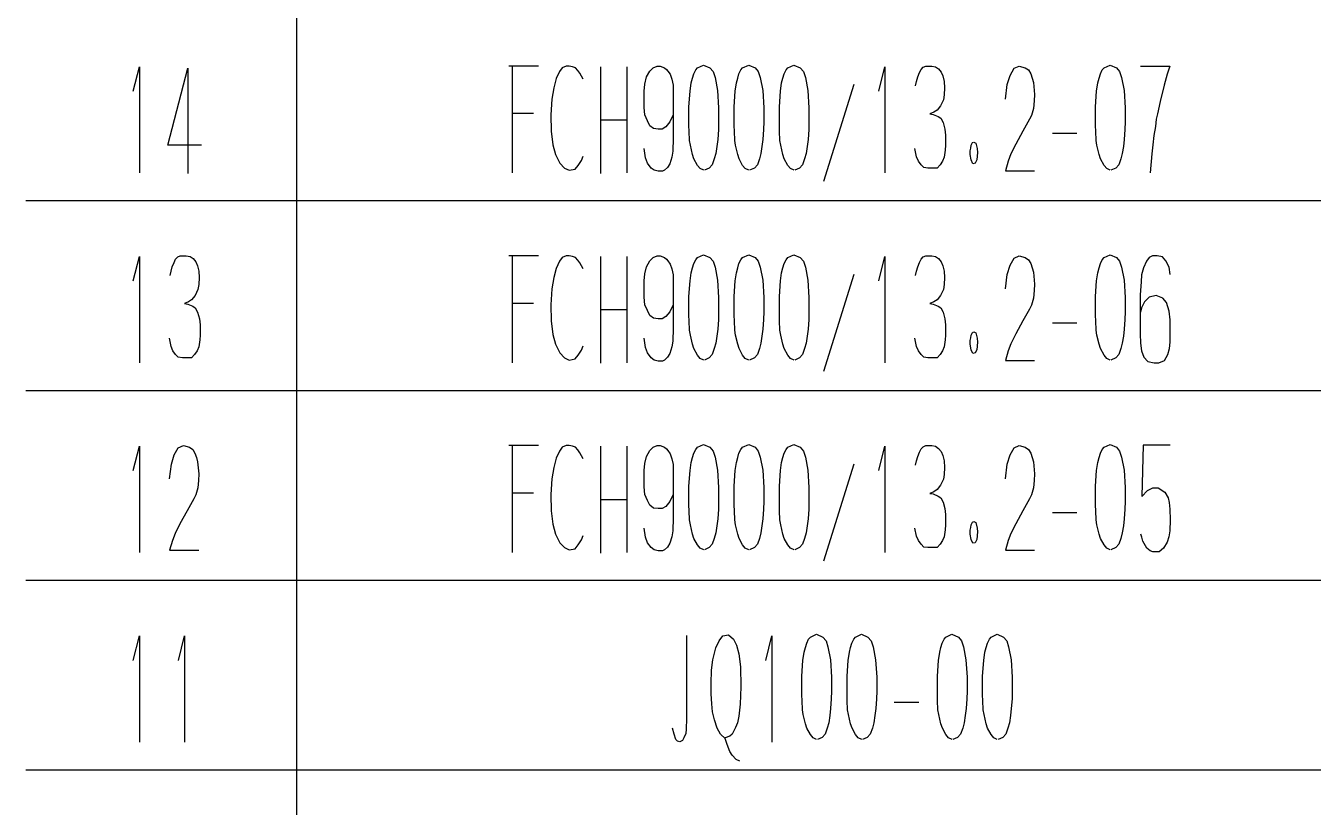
# Model space of a CAD drawing. Extents: x 0 to 8410, y 0 to 11890.
# Drawn here: x 6510 to 6985, y 1486.2 to 1774.5 of the extents above; entities that cross this region are included whole.
import ezdxf

# ---------------------------------------------------------------- set-up
doc = ezdxf.new("R2010")
doc.units = 0
doc.header["$MEASUREMENT"] = 0
doc.layers.add('6', color=7, linetype='Continuous')
doc.layers.add('9', color=7, linetype='Continuous')

# ---------------------------------------------------------------- blocks, each defined once
blk = doc.blocks.new('BLKENT888')
at = {"layer": '9', "color": 2, "linetype": 'Continuous'}
for p, q in [((6549.67, 1540.4), (6551.89, 1549.4)), ((6551.89, 1549.4), (6551.89, 1510.2)), ((6566.34, 1540.4), (6568.56, 1549.4)), ((6568.56, 1549.4), (6568.56, 1510.2)), ((6753.72, 1549.6), (6753.72, 1519)), ((6765.82, 1547.6), (6767.19, 1549.4)), ((6767.19, 1549.4), (6769.28, 1549.8)), ((6769.28, 1549.8), (6771.04, 1548.2)), ((6783.01, 1540.4), (6785.23, 1549.4)), ((6785.23, 1549.4), (6785.23, 1510.2)), ((6798.82, 1548.2), (6799.48, 1549)), ((6799.48, 1549), (6801.7, 1550)), ((6801.7, 1550), (6804.05, 1549)), ((6804.05, 1549), (6805.23, 1547.6)), ((6815.49, 1548.2), (6816.14, 1549)), ((6816.14, 1549), (6818.37, 1550)), ((6818.37, 1550), (6820.72, 1549)), ((6820.72, 1549), (6821.9, 1547.6)), ((6848.82, 1548.2), (6849.48, 1549)), ((6849.48, 1549), (6851.7, 1550)), ((6851.7, 1550), (6854.05, 1549)), ((6854.05, 1549), (6855.23, 1547.6)), ((6865.49, 1548.2), (6866.14, 1549)), ((6866.14, 1549), (6868.37, 1550)), ((6868.37, 1550), (6870.72, 1549)), ((6870.72, 1549), (6871.9, 1547.6)), ((6763.46, 1540.6), (6764.57, 1545)), ((6764.57, 1545), (6765.82, 1547.6)), ((6771.04, 1548.2), (6772.16, 1546)), ((6772.16, 1546), (6773.07, 1542.8)), ((6797.19, 1543.4), (6797.65, 1545.2)), ((6797.65, 1545.2), (6798.1, 1546.8)), ((6798.1, 1546.8), (6798.82, 1548.2)), ((6805.23, 1547.6), (6805.95, 1545.4)), ((6805.95, 1545.4), (6806.86, 1540.6)), ((6813.86, 1543.4), (6814.31, 1545.2)), ((6814.31, 1545.2), (6814.77, 1546.8)), ((6814.77, 1546.8), (6815.49, 1548.2)), ((6821.9, 1547.6), (6822.61, 1545.4)), ((6822.61, 1545.4), (6823.53, 1540.6)), ((6847.19, 1543.4), (6847.65, 1545.2)), ((6847.65, 1545.2), (6848.1, 1546.8)), ((6848.1, 1546.8), (6848.82, 1548.2)), ((6855.23, 1547.6), (6855.95, 1545.4)), ((6855.95, 1545.4), (6856.86, 1540.6)), ((6863.86, 1543.4), (6864.31, 1545.2)), ((6864.31, 1545.2), (6864.77, 1546.8)), ((6864.77, 1546.8), (6865.49, 1548.2)), ((6871.9, 1547.6), (6872.61, 1545.4)), ((6872.61, 1545.4), (6873.53, 1540.6)), ((6763.01, 1536.8), (6763.46, 1540.6)), ((6773.07, 1542.8), (6773.66, 1538)), ((6796.34, 1534.6), (6796.73, 1540.4)), ((6796.73, 1540.4), (6797.19, 1543.4)), ((6806.86, 1540.6), (6807.25, 1534.2)), ((6813.01, 1534.6), (6813.4, 1540.4)), ((6813.4, 1540.4), (6813.86, 1543.4)), ((6823.53, 1540.6), (6823.92, 1534.2)), ((6846.34, 1534.6), (6846.73, 1540.4)), ((6846.73, 1540.4), (6847.19, 1543.4)), ((6856.86, 1540.6), (6857.26, 1534.2)), ((6863.01, 1534.6), (6863.4, 1540.4)), ((6863.4, 1540.4), (6863.86, 1543.4)), ((6873.53, 1540.6), (6873.92, 1534.2)), ((6762.81, 1531.8), (6763.01, 1536.8)), ((6773.66, 1538), (6773.86, 1530.6)), ((6796.34, 1527.6), (6796.34, 1534.6)), ((6813.01, 1527.6), (6813.01, 1534.6)), ((6846.34, 1527.6), (6846.34, 1534.6)), ((6863.01, 1527.6), (6863.01, 1534.6)), ((6762.81, 1528), (6762.81, 1531.8)), ((6773.86, 1530.6), (6773.59, 1524.2)), ((6807.25, 1534.2), (6807.25, 1529)), ((6823.92, 1534.2), (6823.92, 1529)), ((6857.26, 1534.2), (6857.26, 1529)), ((6873.92, 1534.2), (6873.92, 1529)), ((6763.07, 1524.4), (6762.81, 1528)), ((6796.41, 1525.6), (6796.34, 1527.6)), ((6796.54, 1522.2), (6796.41, 1525.6)), ((6807.19, 1526.2), (6806.93, 1522.6)), ((6807.25, 1529), (6807.19, 1526.2)), ((6813.07, 1525.6), (6813.01, 1527.6)), ((6813.2, 1522.2), (6813.07, 1525.6)), ((6823.86, 1526.2), (6823.59, 1522.6)), ((6823.92, 1529), (6823.86, 1526.2)), ((6839.48, 1524.8), (6830.39, 1524.8)), ((6846.41, 1525.6), (6846.34, 1527.6)), ((6846.54, 1522.2), (6846.41, 1525.6)), ((6857.19, 1526.2), (6856.93, 1522.6)), ((6857.26, 1529), (6857.19, 1526.2)), ((6863.07, 1525.6), (6863.01, 1527.6)), ((6863.2, 1522.2), (6863.07, 1525.6)), ((6873.86, 1526.2), (6873.6, 1522.6)), ((6873.92, 1529), (6873.86, 1526.2)), ((6763.4, 1521.4), (6763.07, 1524.4)), ((6764.12, 1518.4), (6763.4, 1521.4)), ((6773.59, 1524.2), (6773.07, 1519.8)), ((6796.86, 1520.4), (6796.54, 1522.2)), ((6797.65, 1517), (6796.86, 1520.4)), ((6806.93, 1522.6), (6806.6, 1520)), ((6813.53, 1520.4), (6813.2, 1522.2)), ((6814.31, 1517), (6813.53, 1520.4)), ((6823.59, 1522.6), (6823.27, 1520)), ((6846.86, 1520.4), (6846.54, 1522.2)), ((6847.65, 1517), (6846.86, 1520.4)), ((6856.93, 1522.6), (6856.6, 1520)), ((6863.53, 1520.4), (6863.2, 1522.2)), ((6864.31, 1517), (6863.53, 1520.4)), ((6873.6, 1522.6), (6873.27, 1520)), ((6749.15, 1513.2), (6748.56, 1515.4)), ((6753.72, 1519), (6753.66, 1515)), ((6765.1, 1515.4), (6764.12, 1518.4)), ((6766.34, 1513.2), (6765.1, 1515.4)), ((6771.89, 1515.6), (6770.59, 1513.2)), ((6772.55, 1517.4), (6771.89, 1515.6)), ((6773.07, 1519.8), (6772.55, 1517.4)), ((6798.17, 1515.4), (6797.65, 1517)), ((6799.48, 1513), (6798.17, 1515.4)), ((6805.69, 1515.4), (6804.9, 1513.2)), ((6806.21, 1517.4), (6805.69, 1515.4)), ((6806.6, 1520), (6806.21, 1517.4)), ((6814.84, 1515.4), (6814.31, 1517)), ((6816.14, 1513), (6814.84, 1515.4)), ((6822.35, 1515.4), (6821.57, 1513.2)), ((6822.88, 1517.4), (6822.35, 1515.4)), ((6823.27, 1520), (6822.88, 1517.4)), ((6848.17, 1515.4), (6847.65, 1517)), ((6849.48, 1513), (6848.17, 1515.4)), ((6855.69, 1515.4), (6854.9, 1513.2)), ((6856.21, 1517.4), (6855.69, 1515.4)), ((6856.6, 1520), (6856.21, 1517.4)), ((6864.84, 1515.4), (6864.31, 1517)), ((6866.14, 1513), (6864.84, 1515.4)), ((6872.35, 1515.4), (6871.57, 1513.2)), ((6872.88, 1517.4), (6872.35, 1515.4)), ((6873.27, 1520), (6872.88, 1517.4)), ((6749.87, 1511.2), (6749.15, 1513.2)), ((6750.39, 1510.6), (6749.87, 1511.2)), ((6751.31, 1510.4), (6750.39, 1510.6)), ((6752.29, 1510.8), (6751.31, 1510.4)), ((6752.81, 1511.8), (6752.29, 1510.8)), ((6753.46, 1513.4), (6752.81, 1511.8)), ((6753.66, 1515), (6753.46, 1513.4)), ((6768.04, 1511.6), (6766.34, 1513.2)), ((6769.74, 1512.4), (6768.04, 1511.8)), ((6768.76, 1509.4), (6768.04, 1511.6)), ((6770.59, 1513.2), (6769.74, 1512.4)), ((6800.46, 1511.8), (6799.48, 1513)), ((6801.76, 1511.2), (6800.46, 1511.8)), ((6803.79, 1512), (6802.03, 1511.2)), ((6804.9, 1513.2), (6803.79, 1512)), ((6817.12, 1511.8), (6816.14, 1513)), ((6818.43, 1511.2), (6817.12, 1511.8)), ((6820.46, 1512), (6818.69, 1511.2)), ((6821.57, 1513.2), (6820.46, 1512)), ((6850.46, 1511.8), (6849.48, 1513)), ((6851.77, 1511.2), (6850.46, 1511.8)), ((6853.79, 1512), (6852.03, 1511.2)), ((6854.9, 1513.2), (6853.79, 1512)), ((6867.12, 1511.8), (6866.14, 1513)), ((6868.43, 1511.2), (6867.12, 1511.8)), ((6870.46, 1512), (6868.69, 1511.2)), ((6871.57, 1513.2), (6870.46, 1512)), ((6769.74, 1506.8), (6768.76, 1509.4)), ((6770.65, 1505.4), (6769.74, 1506.8)), ((6772.03, 1503.8), (6770.65, 1505.4)), ((6773.4, 1503.2), (6772.03, 1503.8))]:
    blk.add_line(p, q, dxfattribs=at)
blk = doc.blocks.new('BLKENT889')
at = {"layer": '9', "color": 2, "linetype": 'Continuous'}
for p, q in [((6757.81, 1619), (6760.03, 1620)), ((6760.03, 1620), (6762.39, 1619)), ((6774.48, 1619), (6776.7, 1620)), ((6776.7, 1620), (6779.05, 1619)), ((6791.15, 1619), (6793.37, 1620)), ((6793.37, 1620), (6795.72, 1619)), ((6907.81, 1619), (6910.04, 1620)), ((6910.04, 1620), (6912.39, 1619)), ((6922.26, 1619.8), (6921.73, 1600.8)), ((6932.19, 1619.8), (6922.26, 1619.8)), ((6549.67, 1610.4), (6551.89, 1619.4)), ((6551.89, 1619.4), (6551.89, 1580.2)), ((6563.72, 1612.8), (6564.77, 1616.2)), ((6564.77, 1616.2), (6566.27, 1618.8)), ((6566.27, 1618.8), (6568.17, 1619.6)), ((6568.17, 1619.6), (6570.39, 1619)), ((6570.39, 1619), (6571.57, 1618.2)), ((6571.57, 1618.2), (6572.42, 1616.8)), ((6572.42, 1616.8), (6573.01, 1615.2)), ((6573.01, 1615.2), (6573.4, 1613.6)), ((6699.12, 1619.6), (6688.2, 1619.6)), ((6689.44, 1619.6), (6689.44, 1580.2)), ((6706.9, 1617.6), (6705.72, 1615)), ((6707.88, 1619), (6706.9, 1617.6)), ((6709.38, 1619.6), (6707.88, 1619)), ((6710.49, 1619.6), (6709.38, 1619.6)), ((6711.73, 1619.4), (6710.49, 1619.6)), ((6712.84, 1619), (6711.73, 1619.4)), ((6713.69, 1618), (6712.84, 1619)), ((6714.41, 1617), (6713.69, 1618)), ((6715.59, 1614.8), (6714.41, 1617)), ((6722.06, 1619.4), (6722.06, 1580)), ((6731.73, 1619.4), (6731.73, 1580.2)), ((6738.33, 1613), (6739.05, 1615.6)), ((6739.05, 1615.6), (6740.29, 1617.8)), ((6740.29, 1617.8), (6741.41, 1619)), ((6741.41, 1619), (6742.91, 1619.6)), ((6742.91, 1619.6), (6744.09, 1619.6)), ((6744.09, 1619.6), (6745.59, 1619)), ((6745.59, 1619), (6746.44, 1618.4)), ((6746.44, 1618.4), (6746.9, 1617.8)), ((6746.9, 1617.8), (6747.68, 1616.6)), ((6747.68, 1616.6), (6748.4, 1614.8)), ((6755.52, 1613.4), (6755.98, 1615.2)), ((6755.98, 1615.2), (6756.44, 1616.8)), ((6756.44, 1616.8), (6757.16, 1618.2)), ((6757.16, 1618.2), (6757.81, 1619)), ((6762.39, 1619), (6763.56, 1617.6)), ((6763.56, 1617.6), (6764.28, 1615.4)), ((6764.28, 1615.4), (6765.2, 1610.6)), ((6772.19, 1613.4), (6772.65, 1615.2)), ((6772.65, 1615.2), (6773.11, 1616.8)), ((6773.11, 1616.8), (6773.82, 1618.2)), ((6773.82, 1618.2), (6774.48, 1619)), ((6779.05, 1619), (6780.23, 1617.6)), ((6780.23, 1617.6), (6780.95, 1615.4)), ((6780.95, 1615.4), (6781.86, 1610.6)), ((6788.86, 1613.4), (6789.32, 1615.2)), ((6789.32, 1615.2), (6789.77, 1616.8)), ((6789.77, 1616.8), (6790.49, 1618.2)), ((6790.49, 1618.2), (6791.15, 1619)), ((6795.72, 1619), (6796.9, 1617.6)), ((6796.9, 1617.6), (6797.62, 1615.4)), ((6797.62, 1615.4), (6798.53, 1610.6)), ((6824.67, 1610.4), (6826.9, 1619.4)), ((6826.9, 1619.4), (6826.9, 1580.2)), ((6838.66, 1614), (6839.05, 1615.6)), ((6839.05, 1615.6), (6839.71, 1617.2)), ((6839.71, 1617.2), (6840.3, 1618.4)), ((6840.3, 1618.4), (6841.08, 1619.2)), ((6841.08, 1619.2), (6842, 1619.6)), ((6842, 1619.6), (6844.22, 1619.6)), ((6844.22, 1619.6), (6845.59, 1619.4)), ((6845.59, 1619.4), (6846.77, 1618.6)), ((6846.77, 1618.6), (6847.68, 1617.4)), ((6847.68, 1617.4), (6848.33, 1616)), ((6848.33, 1616), (6848.79, 1614)), ((6872.06, 1612.8), (6873.11, 1616.2)), ((6873.11, 1616.2), (6874.61, 1618.8)), ((6874.61, 1618.8), (6876.51, 1619.6)), ((6876.51, 1619.6), (6878.73, 1619)), ((6878.73, 1619), (6879.9, 1618.2)), ((6879.9, 1618.2), (6880.75, 1616.8)), ((6880.75, 1616.8), (6881.34, 1615.2)), ((6881.34, 1615.2), (6881.73, 1613.6)), ((6905.53, 1613.4), (6905.98, 1615.2)), ((6905.98, 1615.2), (6906.44, 1616.8)), ((6906.44, 1616.8), (6907.16, 1618.2)), ((6907.16, 1618.2), (6907.81, 1619)), ((6912.39, 1619), (6913.56, 1617.6)), ((6913.56, 1617.6), (6914.28, 1615.4)), ((6914.28, 1615.4), (6915.2, 1610.6)), ((6563.07, 1607.4), (6563.72, 1612.8)), ((6573.4, 1613.6), (6573.86, 1609.2)), ((6704.8, 1611.6), (6704.02, 1607.4)), ((6705.72, 1615), (6704.8, 1611.6)), ((6738.14, 1610.4), (6738.33, 1613)), ((6738.14, 1607.6), (6738.14, 1610.4)), ((6748.4, 1614.8), (6748.79, 1612.6)), ((6748.79, 1612.6), (6748.86, 1610.4)), ((6748.86, 1610.4), (6748.86, 1601.2)), ((6754.67, 1604.6), (6755.07, 1610.4)), ((6755.07, 1610.4), (6755.52, 1613.4)), ((6765.2, 1610.6), (6765.59, 1604.2)), ((6771.34, 1604.6), (6771.73, 1610.4)), ((6771.73, 1610.4), (6772.19, 1613.4)), ((6781.86, 1610.6), (6782.26, 1604.2)), ((6788.01, 1604.6), (6788.4, 1610.4)), ((6788.4, 1610.4), (6788.86, 1613.4)), ((6798.53, 1610.6), (6798.92, 1604.2)), ((6815.52, 1612.8), (6804.35, 1577)), ((6838.27, 1612.4), (6838.66, 1614)), ((6848.79, 1614), (6848.99, 1611.6)), ((6848.99, 1611.6), (6848.79, 1609)), ((6871.41, 1607.4), (6872.06, 1612.8)), ((6881.73, 1613.6), (6882.19, 1609.2)), ((6904.68, 1604.6), (6905.07, 1610.4)), ((6905.07, 1610.4), (6905.53, 1613.4)), ((6915.2, 1610.6), (6915.59, 1604.2)), ((6573.72, 1606.8), (6573.46, 1604)), ((6573.86, 1609.2), (6573.72, 1606.8)), ((6704.02, 1607.4), (6703.69, 1601.6)), ((6738.14, 1604.4), (6738.14, 1607.6)), ((6848.53, 1607.2), (6847.49, 1605)), ((6848.79, 1609), (6848.53, 1607.2)), ((6882.06, 1606.8), (6881.8, 1604)), ((6882.19, 1609.2), (6882.06, 1606.8)), ((6572.68, 1601.4), (6571.96, 1600)), ((6573.46, 1604), (6572.68, 1601.4)), ((6689.44, 1602.2), (6697.29, 1602.2)), ((6703.69, 1601.6), (6703.89, 1595.6)), ((6738.4, 1601.6), (6738.14, 1604.4)), ((6739.31, 1599.4), (6738.4, 1601.6)), ((6748.79, 1601.6), (6747.55, 1599)), ((6748.86, 1601.2), (6748.86, 1593)), ((6754.67, 1597.6), (6754.67, 1604.6)), ((6765.59, 1604.2), (6765.59, 1599)), ((6771.34, 1597.6), (6771.34, 1604.6)), ((6782.26, 1604.2), (6782.26, 1599)), ((6788.01, 1597.6), (6788.01, 1604.6)), ((6798.92, 1604.2), (6798.92, 1599)), ((6845, 1602.6), (6843.56, 1602)), ((6843.56, 1602), (6844.74, 1601.8)), ((6844.74, 1601.8), (6846.64, 1601)), ((6846.18, 1603.4), (6845, 1602.6)), ((6847.49, 1605), (6846.18, 1603.4)), ((6846.64, 1601), (6847.55, 1600.4)), ((6881.02, 1601.4), (6880.3, 1600)), ((6881.8, 1604), (6881.02, 1601.4)), ((6904.68, 1597.6), (6904.68, 1604.6)), ((6915.59, 1604.2), (6915.59, 1599)), ((6921.73, 1600.8), (6923.89, 1603)), ((6923.89, 1603), (6925.85, 1604)), ((6925.85, 1604), (6927.75, 1604)), ((6927.75, 1604), (6930.23, 1602.4)), ((6930.23, 1602.4), (6931.41, 1600.4)), ((6571.96, 1600), (6569.48, 1595.6)), ((6722.06, 1599.8), (6731.6, 1599.8)), ((6740.29, 1597.6), (6739.31, 1599.4)), ((6741.6, 1596.6), (6740.29, 1597.6)), ((6743.3, 1596.4), (6741.6, 1596.6)), ((6744.74, 1596.4), (6743.3, 1596.4)), ((6746.18, 1597.2), (6744.74, 1596.4)), ((6747.55, 1599), (6746.18, 1597.2)), ((6754.74, 1595.6), (6754.67, 1597.6)), ((6765.52, 1596.2), (6765.26, 1592.6)), ((6765.59, 1599), (6765.52, 1596.2)), ((6771.41, 1595.6), (6771.34, 1597.6)), ((6782.19, 1596.2), (6781.93, 1592.6)), ((6782.26, 1599), (6782.19, 1596.2)), ((6788.07, 1595.6), (6788.01, 1597.6)), ((6798.86, 1596.2), (6798.6, 1592.6)), ((6798.92, 1599), (6798.86, 1596.2)), ((6847.55, 1600.4), (6848.4, 1598.8)), ((6848.4, 1598.8), (6849.12, 1596.4)), ((6849.12, 1596.4), (6849.32, 1594.2)), ((6880.3, 1600), (6877.81, 1595.6)), ((6904.74, 1595.6), (6904.68, 1597.6)), ((6915.53, 1596.2), (6915.26, 1592.6)), ((6915.59, 1599), (6915.53, 1596.2)), ((6931.41, 1600.4), (6931.87, 1598.6)), ((6931.87, 1598.6), (6932.13, 1596.2)), ((6932.13, 1596.2), (6932.26, 1592.2)), ((6569.48, 1595.6), (6566.86, 1590.8)), ((6703.89, 1595.6), (6704.48, 1590.6)), ((6748.86, 1593), (6748.66, 1588.2)), ((6754.87, 1592.2), (6754.74, 1595.6)), ((6755.2, 1590.4), (6754.87, 1592.2)), ((6765.26, 1592.6), (6764.94, 1590)), ((6771.54, 1592.2), (6771.41, 1595.6)), ((6771.86, 1590.4), (6771.54, 1592.2)), ((6781.93, 1592.6), (6781.6, 1590)), ((6788.2, 1592.2), (6788.07, 1595.6)), ((6788.53, 1590.4), (6788.2, 1592.2)), ((6798.6, 1592.6), (6798.27, 1590)), ((6849.32, 1594.2), (6849.32, 1590.4)), ((6858.79, 1590.4), (6859.32, 1591.4)), ((6859.32, 1591.4), (6859.64, 1591.6)), ((6859.77, 1591.6), (6860.49, 1591.2)), ((6877.81, 1595.6), (6875.2, 1590.8)), ((6897.81, 1594.8), (6888.73, 1594.8)), ((6904.87, 1592.2), (6904.74, 1595.6)), ((6905.2, 1590.4), (6904.87, 1592.2)), ((6915.26, 1592.6), (6914.94, 1590)), ((6932.26, 1592.2), (6932.06, 1588.2)), ((6565.1, 1587.2), (6564.12, 1584.6)), ((6566.86, 1590.8), (6565.1, 1587.2)), ((6704.48, 1590.6), (6705.46, 1587)), ((6705.46, 1587), (6707.03, 1583.8)), ((6738.66, 1585.8), (6738.14, 1589.2)), ((6748.66, 1588.2), (6748.4, 1586)), ((6755.98, 1587), (6755.2, 1590.4)), ((6756.5, 1585.4), (6755.98, 1587)), ((6764.54, 1587.4), (6764.02, 1585.4)), ((6764.94, 1590), (6764.54, 1587.4)), ((6772.65, 1587), (6771.86, 1590.4)), ((6773.17, 1585.4), (6772.65, 1587)), ((6781.21, 1587.4), (6780.69, 1585.4)), ((6781.6, 1590), (6781.21, 1587.4)), ((6789.32, 1587), (6788.53, 1590.4)), ((6789.84, 1585.4), (6789.32, 1587)), ((6797.88, 1587.4), (6797.35, 1585.4)), ((6798.27, 1590), (6797.88, 1587.4)), ((6838.66, 1586.2), (6838.01, 1589.2)), ((6849.25, 1588.6), (6848.79, 1586)), ((6849.32, 1590.4), (6849.25, 1588.6)), ((6858.47, 1588.4), (6858.6, 1589.4)), ((6858.47, 1587), (6858.47, 1588.4)), ((6858.79, 1585), (6858.47, 1587)), ((6858.6, 1589.4), (6858.79, 1590.4)), ((6860.49, 1591.2), (6860.95, 1589.2)), ((6861.08, 1587.8), (6860.88, 1585)), ((6860.95, 1589.2), (6861.08, 1587.8)), ((6873.43, 1587.2), (6872.45, 1584.6)), ((6875.2, 1590.8), (6873.43, 1587.2)), ((6905.98, 1587), (6905.2, 1590.4)), ((6906.51, 1585.4), (6905.98, 1587)), ((6914.55, 1587.4), (6914.02, 1585.4)), ((6914.94, 1590), (6914.55, 1587.4)), ((6921.73, 1585.8), (6921.34, 1587)), ((6932.06, 1588.2), (6931.67, 1586)), ((6564.12, 1584.6), (6563.07, 1581)), ((6707.03, 1583.8), (6708.79, 1582)), ((6708.79, 1582), (6710.49, 1581.2)), ((6712.65, 1581.6), (6713.82, 1583)), ((6713.82, 1583), (6715, 1584.8)), ((6715, 1584.8), (6715.59, 1586.4)), ((6739.38, 1583.8), (6738.66, 1585.8)), ((6740.75, 1582), (6739.38, 1583.8)), ((6741.86, 1581.2), (6740.75, 1582)), ((6746.77, 1582.2), (6745.65, 1581.2)), ((6747.55, 1583.6), (6746.77, 1582.2)), ((6748.4, 1586), (6747.55, 1583.6)), ((6757.81, 1583), (6756.5, 1585.4)), ((6758.79, 1581.8), (6757.81, 1583)), ((6760.1, 1581.2), (6758.79, 1581.8)), ((6762.13, 1582), (6760.36, 1581.2)), ((6763.24, 1583.2), (6762.13, 1582)), ((6764.02, 1585.4), (6763.24, 1583.2)), ((6774.48, 1583), (6773.17, 1585.4)), ((6775.46, 1581.8), (6774.48, 1583)), ((6776.77, 1581.2), (6775.46, 1581.8)), ((6778.79, 1582), (6777.03, 1581.2)), ((6779.9, 1583.2), (6778.79, 1582)), ((6780.69, 1585.4), (6779.9, 1583.2)), ((6791.15, 1583), (6789.84, 1585.4)), ((6792.13, 1581.8), (6791.15, 1583)), ((6793.43, 1581.2), (6792.13, 1581.8)), ((6795.46, 1582), (6793.69, 1581.2)), ((6796.57, 1583.2), (6795.46, 1582)), ((6797.35, 1585.4), (6796.57, 1583.2)), ((6839.32, 1584.6), (6838.66, 1586.2)), ((6840.3, 1583.2), (6839.32, 1584.6)), ((6841.28, 1582.2), (6840.3, 1583.2)), ((6842.78, 1582), (6841.28, 1582.2)), ((6846.18, 1582), (6842.78, 1582)), ((6847.29, 1583.2), (6846.18, 1582)), ((6848.2, 1584.6), (6847.29, 1583.2)), ((6848.79, 1586), (6848.2, 1584.6)), ((6859.38, 1583.6), (6858.79, 1585)), ((6860.3, 1583.8), (6859.38, 1583.6)), ((6860.88, 1585), (6860.3, 1583.8)), ((6872.45, 1584.6), (6871.41, 1581)), ((6907.81, 1583), (6906.51, 1585.4)), ((6908.79, 1581.8), (6907.81, 1583)), ((6910.1, 1581.2), (6908.79, 1581.8)), ((6912.13, 1582), (6910.36, 1581.2)), ((6913.24, 1583.2), (6912.13, 1582)), ((6914.02, 1585.4), (6913.24, 1583.2)), ((6922.06, 1584.4), (6921.73, 1585.8)), ((6923.63, 1581.8), (6922.06, 1584.4)), ((6924.81, 1580.8), (6923.63, 1581.8)), ((6929.77, 1581.8), (6928.14, 1580.4)), ((6931.08, 1584), (6929.77, 1581.8)), ((6931.67, 1586), (6931.08, 1584)), ((6563.07, 1581), (6573.86, 1581)), ((6710.49, 1581.2), (6712.65, 1581.6)), ((6743.3, 1580.8), (6741.86, 1581.2)), ((6744.87, 1580.8), (6743.3, 1580.8)), ((6745.65, 1581.2), (6744.87, 1580.8)), ((6871.41, 1581), (6882.19, 1581)), ((6925.79, 1580.4), (6924.81, 1580.8)), ((6928.14, 1580.4), (6925.79, 1580.4))]:
    blk.add_line(p, q, dxfattribs=at)
blk = doc.blocks.new('BLKENT890')
at = {"layer": '9', "color": 2, "linetype": 'Continuous'}
for p, q in [((6549.67, 1680.4), (6551.89, 1689.4)), ((6551.89, 1689.4), (6551.89, 1650.2)), ((6564.05, 1685.6), (6564.71, 1687.2)), ((6564.71, 1687.2), (6565.29, 1688.4)), ((6565.29, 1688.4), (6566.08, 1689.2)), ((6566.08, 1689.2), (6566.99, 1689.6)), ((6566.99, 1689.6), (6569.22, 1689.6)), ((6569.22, 1689.6), (6570.59, 1689.4)), ((6570.59, 1689.4), (6571.76, 1688.6)), ((6571.76, 1688.6), (6572.68, 1687.4)), ((6572.68, 1687.4), (6573.33, 1686)), ((6699.12, 1689.6), (6688.2, 1689.6)), ((6689.44, 1689.6), (6689.44, 1650.2)), ((6706.9, 1687.6), (6705.72, 1685)), ((6707.88, 1689), (6706.9, 1687.6)), ((6709.38, 1689.6), (6707.88, 1689)), ((6710.49, 1689.6), (6709.38, 1689.6)), ((6711.73, 1689.4), (6710.49, 1689.6)), ((6712.84, 1689), (6711.73, 1689.4)), ((6713.69, 1688), (6712.84, 1689)), ((6714.41, 1687), (6713.69, 1688)), ((6715.59, 1684.8), (6714.41, 1687)), ((6722.06, 1689.4), (6722.06, 1650)), ((6731.73, 1689.4), (6731.73, 1650.2)), ((6739.05, 1685.6), (6740.29, 1687.8)), ((6740.29, 1687.8), (6741.41, 1689)), ((6741.41, 1689), (6742.91, 1689.6)), ((6742.91, 1689.6), (6744.09, 1689.6)), ((6744.09, 1689.6), (6745.59, 1689)), ((6745.59, 1689), (6746.44, 1688.4)), ((6746.44, 1688.4), (6746.9, 1687.8)), ((6746.9, 1687.8), (6747.68, 1686.6)), ((6747.68, 1686.6), (6748.4, 1684.8)), ((6755.98, 1685.2), (6756.44, 1686.8)), ((6756.44, 1686.8), (6757.16, 1688.2)), ((6757.16, 1688.2), (6757.81, 1689)), ((6757.81, 1689), (6760.03, 1690)), ((6760.03, 1690), (6762.39, 1689)), ((6762.39, 1689), (6763.56, 1687.6)), ((6763.56, 1687.6), (6764.28, 1685.4)), ((6772.65, 1685.2), (6773.11, 1686.8)), ((6773.11, 1686.8), (6773.82, 1688.2)), ((6773.82, 1688.2), (6774.48, 1689)), ((6774.48, 1689), (6776.7, 1690)), ((6776.7, 1690), (6779.05, 1689)), ((6779.05, 1689), (6780.23, 1687.6)), ((6780.23, 1687.6), (6780.95, 1685.4)), ((6789.32, 1685.2), (6789.77, 1686.8)), ((6789.77, 1686.8), (6790.49, 1688.2)), ((6790.49, 1688.2), (6791.15, 1689)), ((6791.15, 1689), (6793.37, 1690)), ((6793.37, 1690), (6795.72, 1689)), ((6795.72, 1689), (6796.9, 1687.6)), ((6796.9, 1687.6), (6797.62, 1685.4)), ((6824.67, 1680.4), (6826.9, 1689.4)), ((6826.9, 1689.4), (6826.9, 1650.2)), ((6839.05, 1685.6), (6839.71, 1687.2)), ((6839.71, 1687.2), (6840.3, 1688.4)), ((6840.3, 1688.4), (6841.08, 1689.2)), ((6841.08, 1689.2), (6842, 1689.6)), ((6842, 1689.6), (6844.22, 1689.6)), ((6844.22, 1689.6), (6845.59, 1689.4)), ((6845.59, 1689.4), (6846.77, 1688.6)), ((6846.77, 1688.6), (6847.68, 1687.4)), ((6847.68, 1687.4), (6848.33, 1686)), ((6873.11, 1686.2), (6874.61, 1688.8)), ((6874.61, 1688.8), (6876.51, 1689.6)), ((6876.51, 1689.6), (6878.73, 1689)), ((6878.73, 1689), (6879.9, 1688.2)), ((6879.9, 1688.2), (6880.75, 1686.8)), ((6880.75, 1686.8), (6881.34, 1685.2)), ((6905.98, 1685.2), (6906.44, 1686.8)), ((6906.44, 1686.8), (6907.16, 1688.2)), ((6907.16, 1688.2), (6907.81, 1689)), ((6907.81, 1689), (6910.04, 1690)), ((6910.04, 1690), (6912.39, 1689)), ((6912.39, 1689), (6913.56, 1687.6)), ((6913.56, 1687.6), (6914.28, 1685.4)), ((6923.43, 1687.6), (6922.39, 1685.2)), ((6924.48, 1689), (6923.43, 1687.6)), ((6925.72, 1689.6), (6924.48, 1689)), ((6927.36, 1689.6), (6925.72, 1689.6)), ((6929.32, 1689.2), (6927.36, 1689.6)), ((6930.62, 1687.8), (6929.32, 1689.2)), ((6931.8, 1685.4), (6930.62, 1687.8)), ((6563.27, 1682.4), (6563.66, 1684)), ((6563.66, 1684), (6564.05, 1685.6)), ((6573.33, 1686), (6573.79, 1684)), ((6573.79, 1684), (6573.99, 1681.6)), ((6573.99, 1681.6), (6573.79, 1679)), ((6704.8, 1681.6), (6704.02, 1677.4)), ((6705.72, 1685), (6704.8, 1681.6)), ((6738.14, 1680.4), (6738.33, 1683)), ((6738.33, 1683), (6739.05, 1685.6)), ((6748.4, 1684.8), (6748.79, 1682.6)), ((6748.79, 1682.6), (6748.86, 1680.4)), ((6755.07, 1680.4), (6755.52, 1683.4)), ((6755.52, 1683.4), (6755.98, 1685.2)), ((6764.28, 1685.4), (6765.2, 1680.6)), ((6771.73, 1680.4), (6772.19, 1683.4)), ((6772.19, 1683.4), (6772.65, 1685.2)), ((6780.95, 1685.4), (6781.86, 1680.6)), ((6788.4, 1680.4), (6788.86, 1683.4)), ((6788.86, 1683.4), (6789.32, 1685.2)), ((6797.62, 1685.4), (6798.53, 1680.6)), ((6815.52, 1682.8), (6804.35, 1647)), ((6838.27, 1682.4), (6838.66, 1684)), ((6838.66, 1684), (6839.05, 1685.6)), ((6848.33, 1686), (6848.79, 1684)), ((6848.79, 1684), (6848.99, 1681.6)), ((6848.99, 1681.6), (6848.79, 1679)), ((6871.41, 1677.4), (6872.06, 1682.8)), ((6872.06, 1682.8), (6873.11, 1686.2)), ((6881.34, 1685.2), (6881.73, 1683.6)), ((6881.73, 1683.6), (6882.19, 1679.2)), ((6905.07, 1680.4), (6905.53, 1683.4)), ((6905.53, 1683.4), (6905.98, 1685.2)), ((6914.28, 1685.4), (6915.2, 1680.6)), ((6921.67, 1682.6), (6921.47, 1680)), ((6922.39, 1685.2), (6921.67, 1682.6)), ((6932.26, 1682.8), (6931.8, 1685.4)), ((6573.53, 1677.2), (6572.48, 1675)), ((6573.79, 1679), (6573.53, 1677.2)), ((6704.02, 1677.4), (6703.69, 1671.6)), ((6738.14, 1677.6), (6738.14, 1680.4)), ((6738.14, 1674.4), (6738.14, 1677.6)), ((6748.86, 1680.4), (6748.86, 1671.2)), ((6754.67, 1674.6), (6755.07, 1680.4)), ((6765.2, 1680.6), (6765.59, 1674.2)), ((6771.34, 1674.6), (6771.73, 1680.4)), ((6781.86, 1680.6), (6782.26, 1674.2)), ((6788.01, 1674.6), (6788.4, 1680.4)), ((6798.53, 1680.6), (6798.92, 1674.2)), ((6848.53, 1677.2), (6847.49, 1675)), ((6848.79, 1679), (6848.53, 1677.2)), ((6882.06, 1676.8), (6881.8, 1674)), ((6882.19, 1679.2), (6882.06, 1676.8)), ((6904.68, 1674.6), (6905.07, 1680.4)), ((6915.2, 1680.6), (6915.59, 1674.2)), ((6921.47, 1680), (6921.08, 1675.2)), ((6570, 1672.6), (6568.56, 1672)), ((6571.18, 1673.4), (6570, 1672.6)), ((6572.48, 1675), (6571.18, 1673.4)), ((6689.44, 1672.2), (6697.29, 1672.2)), ((6738.4, 1671.6), (6738.14, 1674.4)), ((6754.67, 1667.6), (6754.67, 1674.6)), ((6765.59, 1674.2), (6765.59, 1669)), ((6771.34, 1667.6), (6771.34, 1674.6)), ((6782.26, 1674.2), (6782.26, 1669)), ((6788.01, 1667.6), (6788.01, 1674.6)), ((6798.92, 1674.2), (6798.92, 1669)), ((6845, 1672.6), (6843.56, 1672)), ((6846.18, 1673.4), (6845, 1672.6)), ((6847.49, 1675), (6846.18, 1673.4)), ((6881.8, 1674), (6881.02, 1671.4)), ((6904.68, 1667.6), (6904.68, 1674.6)), ((6915.59, 1674.2), (6915.59, 1669)), ((6921.08, 1675.2), (6921.08, 1660.8)), ((6922.78, 1672.6), (6921.67, 1670.4)), ((6924.48, 1674.4), (6922.78, 1672.6)), ((6927.09, 1675), (6924.48, 1674.4)), ((6929.45, 1674), (6927.09, 1675)), ((6930.89, 1672.4), (6929.45, 1674)), ((6931.87, 1669.2), (6930.89, 1672.4)), ((6568.56, 1672), (6569.74, 1671.8)), ((6569.74, 1671.8), (6571.63, 1671)), ((6571.63, 1671), (6572.55, 1670.4)), ((6572.55, 1670.4), (6573.4, 1668.8)), ((6573.4, 1668.8), (6574.12, 1666.4)), ((6703.69, 1671.6), (6703.89, 1665.6)), ((6722.06, 1669.8), (6731.6, 1669.8)), ((6739.31, 1669.4), (6738.4, 1671.6)), ((6740.29, 1667.6), (6739.31, 1669.4)), ((6741.6, 1666.6), (6740.29, 1667.6)), ((6747.55, 1669), (6746.18, 1667.2)), ((6748.79, 1671.6), (6747.55, 1669)), ((6748.86, 1671.2), (6748.86, 1663)), ((6754.74, 1665.6), (6754.67, 1667.6)), ((6765.59, 1669), (6765.52, 1666.2)), ((6771.41, 1665.6), (6771.34, 1667.6)), ((6782.26, 1669), (6782.19, 1666.2)), ((6788.07, 1665.6), (6788.01, 1667.6)), ((6798.92, 1669), (6798.86, 1666.2)), ((6843.56, 1672), (6844.74, 1671.8)), ((6844.74, 1671.8), (6846.64, 1671)), ((6846.64, 1671), (6847.55, 1670.4)), ((6847.55, 1670.4), (6848.4, 1668.8)), ((6848.4, 1668.8), (6849.12, 1666.4)), ((6880.3, 1670), (6877.81, 1665.6)), ((6881.02, 1671.4), (6880.3, 1670)), ((6904.74, 1665.6), (6904.68, 1667.6)), ((6915.59, 1669), (6915.53, 1666.2)), ((6921.67, 1670.4), (6921.21, 1668.8)), ((6932.26, 1666), (6931.87, 1669.2)), ((6574.12, 1666.4), (6574.31, 1664.2)), ((6574.31, 1664.2), (6574.31, 1660.4)), ((6703.89, 1665.6), (6704.48, 1660.6)), ((6743.3, 1666.4), (6741.6, 1666.6)), ((6744.74, 1666.4), (6743.3, 1666.4)), ((6746.18, 1667.2), (6744.74, 1666.4)), ((6748.86, 1663), (6748.66, 1658.2)), ((6754.87, 1662.2), (6754.74, 1665.6)), ((6765.26, 1662.6), (6764.94, 1660)), ((6765.52, 1666.2), (6765.26, 1662.6)), ((6771.54, 1662.2), (6771.41, 1665.6)), ((6781.93, 1662.6), (6781.6, 1660)), ((6782.19, 1666.2), (6781.93, 1662.6)), ((6788.2, 1662.2), (6788.07, 1665.6)), ((6798.6, 1662.6), (6798.27, 1660)), ((6798.86, 1666.2), (6798.6, 1662.6)), ((6849.12, 1666.4), (6849.32, 1664.2)), ((6849.32, 1664.2), (6849.32, 1660.4)), ((6877.81, 1665.6), (6875.2, 1660.8)), ((6897.81, 1664.8), (6888.73, 1664.8)), ((6904.87, 1662.2), (6904.74, 1665.6)), ((6915.26, 1662.6), (6914.94, 1660)), ((6915.53, 1666.2), (6915.26, 1662.6)), ((6932.26, 1660.6), (6932.26, 1666)), ((6563.66, 1656.2), (6563.01, 1659.2)), ((6574.25, 1658.6), (6573.79, 1656)), ((6574.31, 1660.4), (6574.25, 1658.6)), ((6704.48, 1660.6), (6705.46, 1657)), ((6738.66, 1655.8), (6738.14, 1659.2)), ((6748.66, 1658.2), (6748.4, 1656)), ((6755.2, 1660.4), (6754.87, 1662.2)), ((6755.98, 1657), (6755.2, 1660.4)), ((6764.94, 1660), (6764.54, 1657.4)), ((6771.86, 1660.4), (6771.54, 1662.2)), ((6772.65, 1657), (6771.86, 1660.4)), ((6781.6, 1660), (6781.21, 1657.4)), ((6788.53, 1660.4), (6788.2, 1662.2)), ((6789.32, 1657), (6788.53, 1660.4)), ((6798.27, 1660), (6797.88, 1657.4)), ((6838.66, 1656.2), (6838.01, 1659.2)), ((6849.25, 1658.6), (6848.79, 1656)), ((6849.32, 1660.4), (6849.25, 1658.6)), ((6858.47, 1658.4), (6858.6, 1659.4)), ((6858.47, 1657), (6858.47, 1658.4)), ((6858.6, 1659.4), (6858.79, 1660.4)), ((6858.79, 1660.4), (6859.32, 1661.4)), ((6859.32, 1661.4), (6859.64, 1661.6)), ((6859.77, 1661.6), (6860.49, 1661.2)), ((6860.49, 1661.2), (6860.95, 1659.2)), ((6861.08, 1657.8), (6860.88, 1655)), ((6860.95, 1659.2), (6861.08, 1657.8)), ((6875.2, 1660.8), (6873.43, 1657.2)), ((6905.2, 1660.4), (6904.87, 1662.2)), ((6905.98, 1657), (6905.2, 1660.4)), ((6914.94, 1660), (6914.55, 1657.4)), ((6921.08, 1660.8), (6921.21, 1657.4)), ((6931.93, 1655.4), (6932.26, 1657.8)), ((6932.26, 1657.8), (6932.26, 1660.6)), ((6564.31, 1654.6), (6563.66, 1656.2)), ((6565.29, 1653.2), (6564.31, 1654.6)), ((6566.27, 1652.2), (6565.29, 1653.2)), ((6572.29, 1653.2), (6571.18, 1652)), ((6573.2, 1654.6), (6572.29, 1653.2)), ((6573.79, 1656), (6573.2, 1654.6)), ((6705.46, 1657), (6707.03, 1653.8)), ((6707.03, 1653.8), (6708.79, 1652)), ((6713.82, 1653), (6715, 1654.8)), ((6715, 1654.8), (6715.59, 1656.4)), ((6739.38, 1653.8), (6738.66, 1655.8)), ((6740.75, 1652), (6739.38, 1653.8)), ((6747.55, 1653.6), (6746.77, 1652.2)), ((6748.4, 1656), (6747.55, 1653.6)), ((6756.5, 1655.4), (6755.98, 1657)), ((6757.81, 1653), (6756.5, 1655.4)), ((6763.24, 1653.2), (6762.13, 1652)), ((6764.02, 1655.4), (6763.24, 1653.2)), ((6764.54, 1657.4), (6764.02, 1655.4)), ((6773.17, 1655.4), (6772.65, 1657)), ((6774.48, 1653), (6773.17, 1655.4)), ((6779.9, 1653.2), (6778.79, 1652)), ((6780.69, 1655.4), (6779.9, 1653.2)), ((6781.21, 1657.4), (6780.69, 1655.4)), ((6789.84, 1655.4), (6789.32, 1657)), ((6791.15, 1653), (6789.84, 1655.4)), ((6796.57, 1653.2), (6795.46, 1652)), ((6797.35, 1655.4), (6796.57, 1653.2)), ((6797.88, 1657.4), (6797.35, 1655.4)), ((6839.32, 1654.6), (6838.66, 1656.2)), ((6840.3, 1653.2), (6839.32, 1654.6)), ((6841.28, 1652.2), (6840.3, 1653.2)), ((6847.29, 1653.2), (6846.18, 1652)), ((6848.2, 1654.6), (6847.29, 1653.2)), ((6848.79, 1656), (6848.2, 1654.6)), ((6858.79, 1655), (6858.47, 1657)), ((6859.38, 1653.6), (6858.79, 1655)), ((6860.3, 1653.8), (6859.38, 1653.6)), ((6860.88, 1655), (6860.3, 1653.8)), ((6872.45, 1654.6), (6871.41, 1651)), ((6873.43, 1657.2), (6872.45, 1654.6)), ((6906.51, 1655.4), (6905.98, 1657)), ((6907.81, 1653), (6906.51, 1655.4)), ((6913.24, 1653.2), (6912.13, 1652)), ((6914.02, 1655.4), (6913.24, 1653.2)), ((6914.55, 1657.4), (6914.02, 1655.4)), ((6921.21, 1657.4), (6921.6, 1654.6)), ((6921.6, 1654.6), (6922.45, 1652.2)), ((6930.1, 1651), (6931.34, 1653.2)), ((6931.34, 1653.2), (6931.93, 1655.4)), ((6567.78, 1652), (6566.27, 1652.2)), ((6571.18, 1652), (6567.78, 1652)), ((6708.79, 1652), (6710.49, 1651.2)), ((6710.49, 1651.2), (6712.65, 1651.6)), ((6712.65, 1651.6), (6713.82, 1653)), ((6741.86, 1651.2), (6740.75, 1652)), ((6743.3, 1650.8), (6741.86, 1651.2)), ((6744.87, 1650.8), (6743.3, 1650.8)), ((6745.65, 1651.2), (6744.87, 1650.8)), ((6746.77, 1652.2), (6745.65, 1651.2)), ((6758.79, 1651.8), (6757.81, 1653)), ((6760.1, 1651.2), (6758.79, 1651.8)), ((6762.13, 1652), (6760.36, 1651.2)), ((6775.46, 1651.8), (6774.48, 1653)), ((6776.77, 1651.2), (6775.46, 1651.8)), ((6778.79, 1652), (6777.03, 1651.2)), ((6792.13, 1651.8), (6791.15, 1653)), ((6793.43, 1651.2), (6792.13, 1651.8)), ((6795.46, 1652), (6793.69, 1651.2)), ((6842.78, 1652), (6841.28, 1652.2)), ((6846.18, 1652), (6842.78, 1652)), ((6871.41, 1651), (6882.19, 1651)), ((6908.79, 1651.8), (6907.81, 1653)), ((6910.1, 1651.2), (6908.79, 1651.8)), ((6912.13, 1652), (6910.36, 1651.2)), ((6922.45, 1652.2), (6924.02, 1650.6)), ((6924.02, 1650.6), (6926.24, 1650.2)), ((6926.24, 1650.2), (6928.01, 1650.2)), ((6928.01, 1650.2), (6930.1, 1651))]:
    blk.add_line(p, q, dxfattribs=at)
blk = doc.blocks.new('BLKENT891')
at = {"layer": '9', "color": 2, "linetype": 'Continuous'}
for p, q in [((6549.67, 1750.4), (6551.89, 1759.4)), ((6551.89, 1759.4), (6551.89, 1720.2)), ((6562.42, 1730.4), (6569.74, 1758.8)), ((6569.74, 1758.8), (6569.74, 1720)), ((6699.12, 1759.6), (6688.2, 1759.6)), ((6689.44, 1759.6), (6689.44, 1720.2)), ((6706.9, 1757.6), (6705.72, 1755)), ((6707.88, 1759), (6706.9, 1757.6)), ((6709.38, 1759.6), (6707.88, 1759)), ((6710.49, 1759.6), (6709.38, 1759.6)), ((6711.73, 1759.4), (6710.49, 1759.6)), ((6712.84, 1759), (6711.73, 1759.4)), ((6713.69, 1758), (6712.84, 1759)), ((6714.41, 1757), (6713.69, 1758)), ((6722.06, 1759.4), (6722.06, 1720)), ((6731.73, 1759.4), (6731.73, 1720.2)), ((6739.05, 1755.6), (6740.29, 1757.8)), ((6740.29, 1757.8), (6741.41, 1759)), ((6741.41, 1759), (6742.91, 1759.6)), ((6742.91, 1759.6), (6744.09, 1759.6)), ((6744.09, 1759.6), (6745.59, 1759)), ((6745.59, 1759), (6746.44, 1758.4)), ((6746.44, 1758.4), (6746.9, 1757.8)), ((6746.9, 1757.8), (6747.68, 1756.6)), ((6756.44, 1756.8), (6757.16, 1758.2)), ((6757.16, 1758.2), (6757.81, 1759)), ((6757.81, 1759), (6760.03, 1760)), ((6760.03, 1760), (6762.39, 1759)), ((6762.39, 1759), (6763.56, 1757.6)), ((6763.56, 1757.6), (6764.28, 1755.4)), ((6773.11, 1756.8), (6773.82, 1758.2)), ((6773.82, 1758.2), (6774.48, 1759)), ((6774.48, 1759), (6776.7, 1760)), ((6776.7, 1760), (6779.05, 1759)), ((6779.05, 1759), (6780.23, 1757.6)), ((6780.23, 1757.6), (6780.95, 1755.4)), ((6789.77, 1756.8), (6790.49, 1758.2)), ((6790.49, 1758.2), (6791.15, 1759)), ((6791.15, 1759), (6793.37, 1760)), ((6793.37, 1760), (6795.72, 1759)), ((6795.72, 1759), (6796.9, 1757.6)), ((6796.9, 1757.6), (6797.62, 1755.4)), ((6824.67, 1750.4), (6826.9, 1759.4)), ((6826.9, 1759.4), (6826.9, 1720.2)), ((6839.71, 1757.2), (6840.3, 1758.4)), ((6840.3, 1758.4), (6841.08, 1759.2)), ((6841.08, 1759.2), (6842, 1759.6)), ((6842, 1759.6), (6844.22, 1759.6)), ((6844.22, 1759.6), (6845.59, 1759.4)), ((6845.59, 1759.4), (6846.77, 1758.6)), ((6846.77, 1758.6), (6847.68, 1757.4)), ((6873.11, 1756.2), (6874.61, 1758.8)), ((6874.61, 1758.8), (6876.51, 1759.6)), ((6876.51, 1759.6), (6878.73, 1759)), ((6878.73, 1759), (6879.9, 1758.2)), ((6879.9, 1758.2), (6880.75, 1756.8)), ((6906.44, 1756.8), (6907.16, 1758.2)), ((6907.16, 1758.2), (6907.81, 1759)), ((6907.81, 1759), (6910.04, 1760)), ((6910.04, 1760), (6912.39, 1759)), ((6912.39, 1759), (6913.56, 1757.6)), ((6913.56, 1757.6), (6914.28, 1755.4)), ((6921.28, 1759.6), (6932.06, 1759.6)), ((6932.06, 1759.6), (6931.15, 1756.6)), ((6705.72, 1755), (6704.8, 1751.6)), ((6715.59, 1754.8), (6714.41, 1757)), ((6738.14, 1750.4), (6738.33, 1753)), ((6738.33, 1753), (6739.05, 1755.6)), ((6747.68, 1756.6), (6748.4, 1754.8)), ((6748.4, 1754.8), (6748.79, 1752.6)), ((6755.07, 1750.4), (6755.52, 1753.4)), ((6755.52, 1753.4), (6755.98, 1755.2)), ((6755.98, 1755.2), (6756.44, 1756.8)), ((6764.28, 1755.4), (6765.2, 1750.6)), ((6771.73, 1750.4), (6772.19, 1753.4)), ((6772.19, 1753.4), (6772.65, 1755.2)), ((6772.65, 1755.2), (6773.11, 1756.8)), ((6780.95, 1755.4), (6781.86, 1750.6)), ((6788.4, 1750.4), (6788.86, 1753.4)), ((6788.86, 1753.4), (6789.32, 1755.2)), ((6789.32, 1755.2), (6789.77, 1756.8)), ((6797.62, 1755.4), (6798.53, 1750.6)), ((6815.52, 1752.8), (6804.35, 1717)), ((6838.27, 1752.4), (6838.66, 1754)), ((6838.66, 1754), (6839.05, 1755.6)), ((6839.05, 1755.6), (6839.71, 1757.2)), ((6847.68, 1757.4), (6848.33, 1756)), ((6848.33, 1756), (6848.79, 1754)), ((6848.79, 1754), (6848.99, 1751.6)), ((6871.41, 1747.4), (6872.06, 1752.8)), ((6872.06, 1752.8), (6873.11, 1756.2)), ((6880.75, 1756.8), (6881.34, 1755.2)), ((6881.34, 1755.2), (6881.73, 1753.6)), ((6881.73, 1753.6), (6882.19, 1749.2)), ((6905.07, 1750.4), (6905.53, 1753.4)), ((6905.53, 1753.4), (6905.98, 1755.2)), ((6905.98, 1755.2), (6906.44, 1756.8)), ((6914.28, 1755.4), (6915.2, 1750.6)), ((6931.15, 1756.6), (6930.04, 1752.6)), ((6704.8, 1751.6), (6704.02, 1747.4)), ((6738.14, 1747.6), (6738.14, 1750.4)), ((6748.79, 1752.6), (6748.86, 1750.4)), ((6748.86, 1750.4), (6748.86, 1741.2)), ((6754.67, 1744.6), (6755.07, 1750.4)), ((6765.2, 1750.6), (6765.59, 1744.2)), ((6771.34, 1744.6), (6771.73, 1750.4)), ((6781.86, 1750.6), (6782.26, 1744.2)), ((6788.01, 1744.6), (6788.4, 1750.4)), ((6798.53, 1750.6), (6798.92, 1744.2)), ((6848.79, 1749), (6848.53, 1747.2)), ((6848.99, 1751.6), (6848.79, 1749)), ((6882.19, 1749.2), (6882.06, 1746.8)), ((6904.68, 1744.6), (6905.07, 1750.4)), ((6915.2, 1750.6), (6915.59, 1744.2)), ((6930.04, 1752.6), (6928.47, 1746.6)), ((6704.02, 1747.4), (6703.69, 1741.6)), ((6738.14, 1744.4), (6738.14, 1747.6)), ((6738.4, 1741.6), (6738.14, 1744.4)), ((6754.67, 1737.6), (6754.67, 1744.6)), ((6765.59, 1744.2), (6765.59, 1739)), ((6771.34, 1737.6), (6771.34, 1744.6)), ((6782.26, 1744.2), (6782.26, 1739)), ((6788.01, 1737.6), (6788.01, 1744.6)), ((6798.92, 1744.2), (6798.92, 1739)), ((6846.18, 1743.4), (6845, 1742.6)), ((6847.49, 1745), (6846.18, 1743.4)), ((6848.53, 1747.2), (6847.49, 1745)), ((6881.8, 1744), (6881.02, 1741.4)), ((6882.06, 1746.8), (6881.8, 1744)), ((6904.68, 1737.6), (6904.68, 1744.6)), ((6915.59, 1744.2), (6915.59, 1739)), ((6928.47, 1746.6), (6927.49, 1742)), ((6689.44, 1742.2), (6697.29, 1742.2)), ((6703.69, 1741.6), (6703.89, 1735.6)), ((6722.06, 1739.8), (6731.6, 1739.8)), ((6739.31, 1739.4), (6738.4, 1741.6)), ((6740.29, 1737.6), (6739.31, 1739.4)), ((6747.55, 1739), (6746.18, 1737.2)), ((6748.79, 1741.6), (6747.55, 1739)), ((6748.86, 1741.2), (6748.86, 1733)), ((6765.59, 1739), (6765.52, 1736.2)), ((6782.26, 1739), (6782.19, 1736.2)), ((6798.92, 1739), (6798.86, 1736.2)), ((6845, 1742.6), (6843.56, 1742)), ((6843.56, 1742), (6844.74, 1741.8)), ((6844.74, 1741.8), (6846.64, 1741)), ((6846.64, 1741), (6847.55, 1740.4)), ((6847.55, 1740.4), (6848.4, 1738.8)), ((6848.4, 1738.8), (6849.12, 1736.4)), ((6880.3, 1740), (6877.81, 1735.6)), ((6881.02, 1741.4), (6880.3, 1740)), ((6915.59, 1739), (6915.53, 1736.2)), ((6927.09, 1740), (6926.77, 1737.4)), ((6927.49, 1742), (6927.09, 1740)), ((6703.89, 1735.6), (6704.48, 1730.6)), ((6741.6, 1736.6), (6740.29, 1737.6)), ((6743.3, 1736.4), (6741.6, 1736.6)), ((6744.74, 1736.4), (6743.3, 1736.4)), ((6746.18, 1737.2), (6744.74, 1736.4)), ((6754.74, 1735.6), (6754.67, 1737.6)), ((6754.87, 1732.2), (6754.74, 1735.6)), ((6765.52, 1736.2), (6765.26, 1732.6)), ((6771.41, 1735.6), (6771.34, 1737.6)), ((6771.54, 1732.2), (6771.41, 1735.6)), ((6782.19, 1736.2), (6781.93, 1732.6)), ((6788.07, 1735.6), (6788.01, 1737.6)), ((6788.2, 1732.2), (6788.07, 1735.6)), ((6798.86, 1736.2), (6798.6, 1732.6)), ((6849.12, 1736.4), (6849.32, 1734.2)), ((6849.32, 1734.2), (6849.32, 1730.4)), ((6877.81, 1735.6), (6875.2, 1730.8)), ((6897.81, 1734.8), (6888.73, 1734.8)), ((6904.74, 1735.6), (6904.68, 1737.6)), ((6904.87, 1732.2), (6904.74, 1735.6)), ((6915.53, 1736.2), (6915.26, 1732.6)), ((6926.18, 1734), (6925.79, 1730.6)), ((6926.77, 1737.4), (6926.18, 1734)), ((6574.77, 1730.4), (6562.42, 1730.4)), ((6704.48, 1730.6), (6705.46, 1727)), ((6738.66, 1725.8), (6738.14, 1729.2)), ((6748.86, 1733), (6748.66, 1728.2)), ((6755.2, 1730.4), (6754.87, 1732.2)), ((6755.98, 1727), (6755.2, 1730.4)), ((6764.94, 1730), (6764.54, 1727.4)), ((6765.26, 1732.6), (6764.94, 1730)), ((6771.86, 1730.4), (6771.54, 1732.2)), ((6772.65, 1727), (6771.86, 1730.4)), ((6781.6, 1730), (6781.21, 1727.4)), ((6781.93, 1732.6), (6781.6, 1730)), ((6788.53, 1730.4), (6788.2, 1732.2)), ((6789.32, 1727), (6788.53, 1730.4)), ((6798.27, 1730), (6797.88, 1727.4)), ((6798.6, 1732.6), (6798.27, 1730)), ((6838.66, 1726.2), (6838.01, 1729.2)), ((6849.32, 1730.4), (6849.25, 1728.6)), ((6858.47, 1728.4), (6858.6, 1729.4)), ((6858.6, 1729.4), (6858.79, 1730.4)), ((6858.79, 1730.4), (6859.32, 1731.4)), ((6859.32, 1731.4), (6859.64, 1731.6)), ((6859.77, 1731.6), (6860.49, 1731.2)), ((6860.49, 1731.2), (6860.95, 1729.2)), ((6860.95, 1729.2), (6861.08, 1727.8)), ((6875.2, 1730.8), (6873.43, 1727.2)), ((6905.2, 1730.4), (6904.87, 1732.2)), ((6905.98, 1727), (6905.2, 1730.4)), ((6914.94, 1730), (6914.55, 1727.4)), ((6915.26, 1732.6), (6914.94, 1730)), ((6925.79, 1730.6), (6925.39, 1727.2)), ((6705.46, 1727), (6707.03, 1723.8)), ((6713.82, 1723), (6715, 1724.8)), ((6715, 1724.8), (6715.59, 1726.4)), ((6739.38, 1723.8), (6738.66, 1725.8)), ((6748.4, 1726), (6747.55, 1723.6)), ((6748.66, 1728.2), (6748.4, 1726)), ((6756.5, 1725.4), (6755.98, 1727)), ((6757.81, 1723), (6756.5, 1725.4)), ((6764.02, 1725.4), (6763.24, 1723.2)), ((6764.54, 1727.4), (6764.02, 1725.4)), ((6773.17, 1725.4), (6772.65, 1727)), ((6774.48, 1723), (6773.17, 1725.4)), ((6780.69, 1725.4), (6779.9, 1723.2)), ((6781.21, 1727.4), (6780.69, 1725.4)), ((6789.84, 1725.4), (6789.32, 1727)), ((6791.15, 1723), (6789.84, 1725.4)), ((6797.35, 1725.4), (6796.57, 1723.2)), ((6797.88, 1727.4), (6797.35, 1725.4)), ((6839.32, 1724.6), (6838.66, 1726.2)), ((6840.3, 1723.2), (6839.32, 1724.6)), ((6848.2, 1724.6), (6847.29, 1723.2)), ((6848.79, 1726), (6848.2, 1724.6)), ((6849.25, 1728.6), (6848.79, 1726)), ((6858.47, 1727), (6858.47, 1728.4)), ((6858.79, 1725), (6858.47, 1727)), ((6859.38, 1723.6), (6858.79, 1725)), ((6860.88, 1725), (6860.3, 1723.8)), ((6861.08, 1727.8), (6860.88, 1725)), ((6872.45, 1724.6), (6871.41, 1721)), ((6873.43, 1727.2), (6872.45, 1724.6)), ((6906.51, 1725.4), (6905.98, 1727)), ((6907.81, 1723), (6906.51, 1725.4)), ((6914.02, 1725.4), (6913.24, 1723.2)), ((6914.55, 1727.4), (6914.02, 1725.4)), ((6925.39, 1727.2), (6924.87, 1720.2)), ((6707.03, 1723.8), (6708.79, 1722)), ((6708.79, 1722), (6710.49, 1721.2)), ((6710.49, 1721.2), (6712.65, 1721.6)), ((6712.65, 1721.6), (6713.82, 1723)), ((6740.75, 1722), (6739.38, 1723.8)), ((6741.86, 1721.2), (6740.75, 1722)), ((6743.3, 1720.8), (6741.86, 1721.2)), ((6744.87, 1720.8), (6743.3, 1720.8)), ((6745.65, 1721.2), (6744.87, 1720.8)), ((6746.77, 1722.2), (6745.65, 1721.2)), ((6747.55, 1723.6), (6746.77, 1722.2)), ((6758.79, 1721.8), (6757.81, 1723)), ((6760.1, 1721.2), (6758.79, 1721.8)), ((6762.13, 1722), (6760.36, 1721.2)), ((6763.24, 1723.2), (6762.13, 1722)), ((6775.46, 1721.8), (6774.48, 1723)), ((6776.77, 1721.2), (6775.46, 1721.8)), ((6778.79, 1722), (6777.03, 1721.2)), ((6779.9, 1723.2), (6778.79, 1722)), ((6792.13, 1721.8), (6791.15, 1723)), ((6793.43, 1721.2), (6792.13, 1721.8)), ((6795.46, 1722), (6793.69, 1721.2)), ((6796.57, 1723.2), (6795.46, 1722)), ((6841.28, 1722.2), (6840.3, 1723.2)), ((6842.78, 1722), (6841.28, 1722.2)), ((6846.18, 1722), (6842.78, 1722)), ((6847.29, 1723.2), (6846.18, 1722)), ((6860.3, 1723.8), (6859.38, 1723.6)), ((6871.41, 1721), (6882.19, 1721)), ((6908.79, 1721.8), (6907.81, 1723)), ((6910.1, 1721.2), (6908.79, 1721.8)), ((6912.13, 1722), (6910.36, 1721.2)), ((6913.24, 1723.2), (6912.13, 1722))]:
    blk.add_line(p, q, dxfattribs=at)
blk = doc.blocks.new('BLKENT877')
at = {"layer": '9'}
for name in ['BLKENT891', 'BLKENT890', 'BLKENT889', 'BLKENT888']:
    blk.add_blockref(name, (0, 0), dxfattribs=at)
blk = doc.blocks.new('BLKENT829')
at = {"layer": '9', "color": 1, "linetype": 'Continuous'}
for p, q in [((6610, 700), (6610, 3320)), ((6510, 1710), (8310, 1710)), ((6510, 1640), (8310, 1640)), ((6510, 1570), (8310, 1570)), ((6510, 1500), (8310, 1500))]:
    blk.add_line(p, q, dxfattribs=at)
at = {"layer": '9', "color": 7, "linetype": 'Continuous', "const_width": 0.03}
blk.add_lwpolyline([(6510, 700), (6510, 3320)], dxfattribs=at)
at = {"layer": '9'}
blk.add_blockref('BLKENT877', (0, 0), dxfattribs=at)

msp = doc.modelspace()

# ---------------------------------------------------------------- block references
at = {"layer": '6'}
msp.add_blockref('BLKENT829', (0, 0), dxfattribs=at)

doc.saveas('drawing.dxf')
